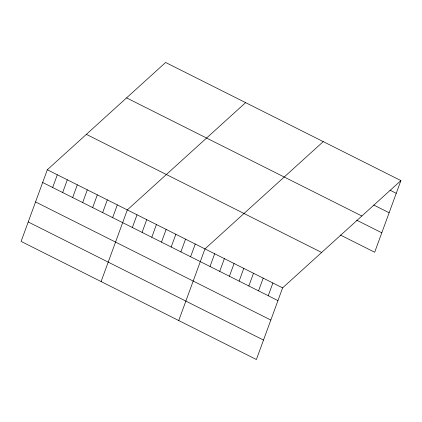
<?xml version="1.0" encoding="UTF-8"?>
<svg xmlns="http://www.w3.org/2000/svg" width="422" height="422" viewBox="0 0 422 422"><rect width="100%" height="100%" fill="white"/><g stroke="black" fill="none" stroke-linecap="round" stroke-linejoin="round"><path stroke-width="0.63" d="M47.322 169.76L21.1 241.41L256.386 359.523L282.603 287.873L400.9 180.59L165.614 62.477L47.322 169.76L282.603 287.873M52.666 187.505L57.318 174.777M62.662 192.522L67.32 179.798M72.663 197.543L77.321 184.82M82.665 202.565L87.317 189.837M92.661 207.582L97.318 194.858M102.662 212.604L107.32 199.88M112.658 217.62L117.316 204.897M101.095 281.569L127.317 209.919L245.615 102.636M132.366 227.516L137.023 214.787M142.072 232.385L146.729 219.662M151.778 237.259L156.435 224.536M161.484 242.128L166.136 229.404M171.19 247.002L175.842 234.279M180.89 251.876L185.548 239.147M190.596 256.745L195.254 244.022M178.738 320.546L204.96 248.896L323.257 141.613M210.008 266.493L214.666 253.764M219.714 271.362L224.372 258.639M229.42 276.236L234.078 263.513M239.126 281.105L243.784 268.381M248.832 285.979L253.49 273.256M258.538 290.853L263.191 278.124M268.244 295.722L272.897 282.998M400.9 180.59L374.678 252.24L340.427 235.043M389.965 190.164L396.242 193.313M373.713 205.023L389.126 212.762M126.579 97.883L361.86 215.995M356.674 220.184L381.794 232.796M86.357 134.354L321.643 252.467M42.664 182.483L277.945 300.596M35.548 201.927L270.829 320.04M28.216 221.967L263.502 340.074"/></g></svg>
